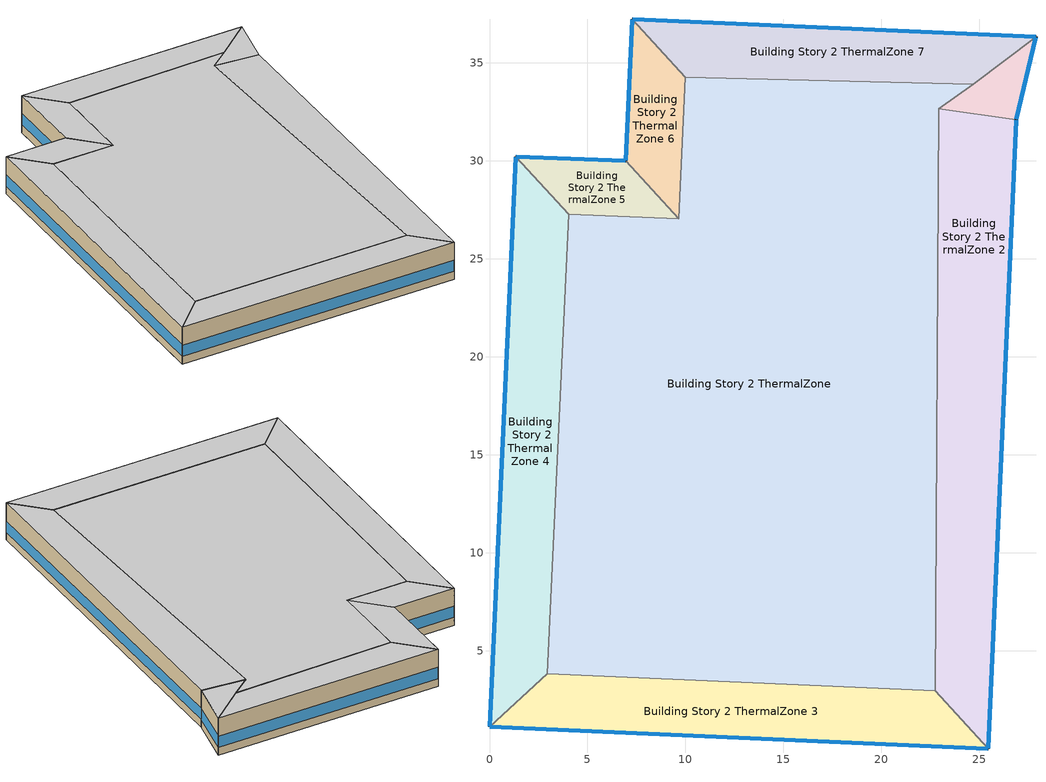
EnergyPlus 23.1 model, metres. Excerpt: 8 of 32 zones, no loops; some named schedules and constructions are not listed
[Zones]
Building Story 2 ThermalZone
 floor adiabatic (Typical Interior Floor): 24.69,33.91 22.92,32.65 22.75,2.95 2.95,3.81 4.04,27.26 9.65,27.04 9.98,34.25 z3.6
 wall adiabatic (Typical Interior Wall): 22.92,32.65 24.69,33.91 9.98,34.25 9.65,27.04 4.04,27.26 2.95,3.81 22.75,2.95 22.92,32.65 z3.6:7.2
 ceiling adiabatic (Typical Interior Floor): 9.98,34.25 9.65,27.04 4.04,27.26 2.95,3.81 22.75,2.95 22.92,32.65 24.69,33.91 z7.2
Building Story 2 ThermalZone 1
 floor adiabatic (Typical Interior Ceiling): 27.88,36.32 26.88,32.1 22.92,32.65 24.69,33.91 z3.6
 wall outside (Typical Insulated Steel Framed Exterior Wall R-20.41): 26.88,32.1 27.88,36.32 z3.6:7.2
 wall adiabatic (Typical Interior Wall): 27.88,36.32 24.69,33.91 22.92,32.65 26.88,32.1 z3.6:7.2
 window (U 0.48 SHGC 0.40 Dbl Ref-D Clr 6mm/13mm): 26.88,32.12 27.88,36.29 z4.36:5.45
 ceiling adiabatic (Typical Interior Floor): 24.69,33.91 22.92,32.65 26.88,32.1 27.88,36.32 z7.2
Building Story 2 ThermalZone 2
 floor adiabatic (Typical Interior Ceiling): 26.88,32.1 25.46,0 22.75,2.95 22.92,32.65 z3.6
 wall outside (Typical Insulated Steel Framed Exterior Wall R-20.41): 25.46,0 26.88,32.1 z3.6:7.2
 wall adiabatic (Typical Interior Wall): 26.88,32.1 22.92,32.65 22.75,2.95 25.46,0 z3.6:7.2
 window (U 0.48 SHGC 0.40 Dbl Ref-D Clr 6mm/13mm): 25.46,0.03 26.88,32.07 z4.36:5.44
 ceiling adiabatic (Typical Interior Floor): 22.92,32.65 22.75,2.95 25.46,0 26.88,32.1 z7.2
Building Story 2 ThermalZone 3
 floor adiabatic (Typical Interior Ceiling): 25.46,0 0,1.11 2.95,3.81 22.75,2.95 z3.6
 wall outside (Typical Insulated Steel Framed Exterior Wall R-20.41): 0,1.11 25.46,0 z3.6:7.2
 wall adiabatic (Typical Interior Wall): 25.46,0 22.75,2.95 2.95,3.81 0,1.11 z3.6:7.2
 window (U 0.48 SHGC 0.40 Dbl Ref-D Clr 6mm/13mm): 0.03,1.11 25.43,0 z4.36:5.44
 ceiling adiabatic (Typical Interior Floor): 22.75,2.95 2.95,3.81 0,1.11 25.46,0 z7.2
Building Story 2 ThermalZone 4
 floor adiabatic (Typical Interior Ceiling): 0,1.11 1.34,30.21 4.04,27.26 2.95,3.81 z3.6
 wall outside (Typical Insulated Steel Framed Exterior Wall R-20.41): 1.34,30.21 0,1.11 z3.6:7.2
 wall adiabatic (Typical Interior Wall): 0,1.11 2.95,3.81 4.04,27.26 1.34,30.21 z3.6:7.2
 window (U 0.48 SHGC 0.40 Dbl Ref-D Clr 6mm/13mm): 1.34,30.18 0,1.14 z4.36:5.44
 ceiling adiabatic (Typical Interior Floor): 2.95,3.81 4.04,27.26 1.34,30.21 0,1.11 z7.2
Building Story 2 ThermalZone 5
 floor adiabatic (Typical Interior Ceiling): 1.34,30.21 6.95,29.99 9.65,27.04 4.04,27.26 z3.6
 wall outside (Typical Insulated Steel Framed Exterior Wall R-20.41): 6.95,29.99 1.34,30.21 z3.6:7.2
 wall adiabatic (Typical Interior Wall): 1.34,30.21 4.04,27.26 9.65,27.04 6.95,29.99 z3.6:7.2
 window (U 0.48 SHGC 0.40 Dbl Ref-D Clr 6mm/13mm): 6.92,29.99 1.37,30.21 z4.36:5.45
 ceiling adiabatic (Typical Interior Floor): 4.04,27.26 9.65,27.04 6.95,29.99 1.34,30.21 z7.2
Building Story 2 ThermalZone 6
 floor adiabatic (Typical Interior Ceiling): 6.95,29.99 7.28,37.21 9.98,34.25 9.65,27.04 z3.6
 wall outside (Typical Insulated Steel Framed Exterior Wall R-20.41): 7.28,37.21 6.95,29.99 z3.6:7.2
 wall adiabatic (Typical Interior Wall): 6.95,29.99 9.65,27.04 9.98,34.25 7.28,37.21 z3.6:7.2
 window (U 0.48 SHGC 0.40 Dbl Ref-D Clr 6mm/13mm): 7.28,37.18 6.95,30.01 z4.36:5.45
 ceiling adiabatic (Typical Interior Floor): 9.65,27.04 9.98,34.25 7.28,37.21 6.95,29.99 z7.2
Building Story 2 ThermalZone 7
 floor adiabatic (Typical Interior Ceiling): 7.28,37.21 27.88,36.32 24.69,33.91 9.98,34.25 z3.6
 wall outside (Typical Insulated Steel Framed Exterior Wall R-20.41): 27.88,36.32 7.28,37.21 z3.6:7.2
 wall adiabatic (Typical Interior Wall): 7.28,37.21 9.98,34.25 24.69,33.91 27.88,36.32 z3.6:7.2
 window (U 0.48 SHGC 0.40 Dbl Ref-D Clr 6mm/13mm): 27.86,36.32 7.31,37.2 z4.36:5.44
 ceiling adiabatic (Typical Interior Ceiling): 9.98,34.25 24.69,33.91 27.88,36.32 7.28,37.21 z7.2
[Schedule:Day:Interval]
DataCenter_EQUIP_SCH Wknd|Wkdy|Hol Day 3; DataCenter_EQUIP_SCH Wknd|Wkdy|Hol Day 7; DataCenter_EQUIP_SCH Wknd|Wkdy|Hol Day 11; DataCenter_EQUIP_SCH Summer Design Day; SchoolSecondary BLDG_LIGHT_CORRIDOR_SCH_2013 Summer Design Day: No, 24:00, 1
DataCenter_EQUIP_SCH Wknd|Wkdy|Hol Day 4; DataCenter_EQUIP_SCH Wknd|Wkdy|Hol Day 8; DataCenter_EQUIP_SCH Winter Design Day 11: No, 24:00, 0.25
DataCenter_EQUIP_SCH Wknd|Wkdy|Hol Day 5; DataCenter_EQUIP_SCH Wknd|Wkdy|Hol Day 9: No, 24:00, 0.5
DataCenter_EQUIP_SCH Wknd|Wkdy|Hol Day 6; DataCenter_EQUIP_SCH Wknd|Wkdy|Hol Day 10: No, 24:00, 0.75
Schedule Day 3; SchoolSecondary BLDG_LIGHT_CORRIDOR_SCH_2013 Winter Design Day: No, 24:00, 0
SchoolSecondary BLDG_EQUIP_SCH_2013 Default|Wknd Day; SchoolSecondary BLDG_EQUIP_SCH_2013 Default|Wknd Day 2; SchoolSecondary BLDG_EQUIP_SCH_2013 Default: No, 24:00, 0.295624
SchoolSecondary BLDG_EQUIP_SCH_2013 Wkdy Day; SchoolSecondary BLDG_EQUIP_SCH_2013 Wkdy Day 2: No, 08:00, 0.295624, 17:00, 0.90367, 21:00, 0.332931, 24:00, 0.295624
SchoolSecondary BLDG_EQUIP_SCH_2013 Default|Wknd Day 1: No, 24:00, 0.21116
SchoolSecondary BLDG_EQUIP_SCH_2013 Wkdy Day 1: No, 08:00, 0.21116, 17:00, 0.475616, 21:00, 0.237808, 24:00, 0.21116
SchoolSecondary BLDG_EQUIP_SCH_2013 Summer Design Day: No, 08:00, 0.35, 17:00, 0.95, 24:00, 0.35
SchoolSecondary BLDG_EQUIP_SCH_2013 Winter Design Day 2: No, 24:00, 0.35
SchoolSecondary KITCHEN_ELEC_EQUIP_SCH Wknd Day; SchoolSecondary KITCHEN_ELEC_EQUIP_SCH Wknd Day 1; SchoolSecondary KITCHEN_ELEC_EQUIP_SCH Default; SchoolSecondary KITCHEN_ELEC_EQUIP_SCH Winter Design Day: No, 24:00, 0.1
SchoolSecondary KITCHEN_ELEC_EQUIP_SCH Wkdy Day; SchoolSecondary KITCHEN_ELEC_EQUIP_SCH Wkdy Day 1; SchoolSecondary KITCHEN_ELEC_EQUIP_SCH Wkdy Day 2; SchoolSecondary KITCHEN_ELEC_EQUIP_SCH Summer Design Day: No, 08:00, 0.1, 10:00, 0.15, 13:00, 0.25, 15:00, 0.15, 24:00, 0.1
SchoolSecondary KITCHEN_GAS_EQUIP_SCH Wknd Day; SchoolSecondary KITCHEN_GAS_EQUIP_SCH Wknd Day 1; SchoolSecondary KITCHEN_GAS_EQUIP_SCH Default; SchoolSecondary KITCHEN_GAS_EQUIP_SCH Winter Design Day: No, 24:00, 0.02
SchoolSecondary KITCHEN_GAS_EQUIP_SCH Wkdy|SmrDsn Day; SchoolSecondary KITCHEN_GAS_EQUIP_SCH Wkdy|SmrDsn Day 1; SchoolSecondary KITCHEN_GAS_EQUIP_SCH Wkdy|SmrDsn Day 2; SchoolSecondary KITCHEN_GAS_EQUIP_SCH Summer Design Day: No, 08:00, 0.02, 10:00, 0.15, 13:00, 0.2, 15:00, 0.1, 24:00, 0.02
SchoolSecondary BLDG_LIGHT_CORRIDOR_SCH_2013 Wknd Day; SchoolSecondary BLDG_LIGHT_CORRIDOR_SCH_2013 Wknd Day 1; SchoolSecondary BLDG_LIGHT_CORRIDOR_SCH_2013 Default: No, 24:00, 0.1773
SchoolSecondary BLDG_LIGHT_CORRIDOR_SCH_2013 Wkdy Day; SchoolSecondary BLDG_LIGHT_CORRIDOR_SCH_2013 Wkdy Day 2: No, 07:00, 0.1773, 08:00, 0.9, 21:00, 0.551772, 24:00, 0.1773
SchoolSecondary BLDG_LIGHT_CORRIDOR_SCH_2013 Wkdy Day 1: No, 08:00, 0.1773, 20:00, 0.30654, 21:00, 0.108699, 24:00, 0.1773
[Schedule:Week:Daily]
SchoolSecondary BLDG_LIGHT_SCH_2013 Week Rule - Jan1-Jun24: SchoolSecondary BLDG_LIGHT_SCH_2013 Wknd Day, SchoolSecondary BLDG_LIGHT_SCH_2013 Wkdy Day, SchoolSecondary BLDG_LIGHT_SCH_2013 Wkdy Day, SchoolSecondary BLDG_LIGHT_SCH_2013 Wkdy Day, SchoolSecondary BLDG_LIGHT_SCH_2013 Wkdy Day, SchoolSecondary BLDG_LIGHT_SCH_2013 Wkdy Day, SchoolSecondary BLDG_LIGHT_SCH_2013 Wknd Day, SchoolSecondary BLDG_LIGHT_SCH_2013 Default, SchoolSecondary BLDG_LIGHT_SCH_2013 Summer Design Day, SchoolSecondary BLDG_LIGHT_SCH_2013 Winter Design Day, SchoolSecondary BLDG_LIGHT_SCH_2013 Default, SchoolSecondary BLDG_LIGHT_SCH_2013 Default
SchoolSecondary BLDG_LIGHT_SCH_2013 Week Rule - Jun25-Jul1: SchoolSecondary BLDG_LIGHT_SCH_2013 Wknd Day, SchoolSecondary BLDG_LIGHT_SCH_2013 Wkdy Day, SchoolSecondary BLDG_LIGHT_SCH_2013 Wkdy Day, SchoolSecondary BLDG_LIGHT_SCH_2013 Wkdy Day, SchoolSecondary BLDG_LIGHT_SCH_2013 Wkdy Day, SchoolSecondary BLDG_LIGHT_SCH_2013 Wkdy Day, SchoolSecondary BLDG_LIGHT_SCH_2013 Wknd Day 1, SchoolSecondary BLDG_LIGHT_SCH_2013 Default, SchoolSecondary BLDG_LIGHT_SCH_2013 Summer Design Day, SchoolSecondary BLDG_LIGHT_SCH_2013 Winter Design Day, SchoolSecondary BLDG_LIGHT_SCH_2013 Default, SchoolSecondary BLDG_LIGHT_SCH_2013 Default
SchoolSecondary BLDG_LIGHT_SCH_2013 Week Rule - Jul2-Aug26: SchoolSecondary BLDG_LIGHT_SCH_2013 Wknd Day 1, SchoolSecondary BLDG_LIGHT_SCH_2013 Wkdy Day 1, SchoolSecondary BLDG_LIGHT_SCH_2013 Wkdy Day 1, SchoolSecondary BLDG_LIGHT_SCH_2013 Wkdy Day 1, SchoolSecondary BLDG_LIGHT_SCH_2013 Wkdy Day 1, SchoolSecondary BLDG_LIGHT_SCH_2013 Wkdy Day 1, SchoolSecondary BLDG_LIGHT_SCH_2013 Wknd Day 1, SchoolSecondary BLDG_LIGHT_SCH_2013 Default, SchoolSecondary BLDG_LIGHT_SCH_2013 Summer Design Day, SchoolSecondary BLDG_LIGHT_SCH_2013 Winter Design Day, SchoolSecondary BLDG_LIGHT_SCH_2013 Default, SchoolSecondary BLDG_LIGHT_SCH_2013 Default
SchoolSecondary BLDG_LIGHT_SCH_2013 Week Rule - Aug27-Sep2: SchoolSecondary BLDG_LIGHT_SCH_2013 Wknd Day 1, SchoolSecondary BLDG_LIGHT_SCH_2013 Wkdy Day 1, SchoolSecondary BLDG_LIGHT_SCH_2013 Wkdy Day 1, SchoolSecondary BLDG_LIGHT_SCH_2013 Wkdy Day 1, SchoolSecondary BLDG_LIGHT_SCH_2013 Wkdy Day 1, SchoolSecondary BLDG_LIGHT_SCH_2013 Wkdy Day 2, SchoolSecondary BLDG_LIGHT_SCH_2013 Default, SchoolSecondary BLDG_LIGHT_SCH_2013 Default, SchoolSecondary BLDG_LIGHT_SCH_2013 Summer Design Day, SchoolSecondary BLDG_LIGHT_SCH_2013 Winter Design Day, SchoolSecondary BLDG_LIGHT_SCH_2013 Default, SchoolSecondary BLDG_LIGHT_SCH_2013 Default
SchoolSecondary BLDG_LIGHT_SCH_2013 Week Rule - Sep3-Dec31: SchoolSecondary BLDG_LIGHT_SCH_2013 Default, SchoolSecondary BLDG_LIGHT_SCH_2013 Wkdy Day 2, SchoolSecondary BLDG_LIGHT_SCH_2013 Wkdy Day 2, SchoolSecondary BLDG_LIGHT_SCH_2013 Wkdy Day 2, SchoolSecondary BLDG_LIGHT_SCH_2013 Wkdy Day 2, SchoolSecondary BLDG_LIGHT_SCH_2013 Wkdy Day 2, SchoolSecondary BLDG_LIGHT_SCH_2013 Default, SchoolSecondary BLDG_LIGHT_SCH_2013 Default, SchoolSecondary BLDG_LIGHT_SCH_2013 Summer Design Day, SchoolSecondary BLDG_LIGHT_SCH_2013 Winter Design Day, SchoolSecondary BLDG_LIGHT_SCH_2013 Default, SchoolSecondary BLDG_LIGHT_SCH_2013 Default
SchoolSecondary BLDG_LIGHT_LIBRARY_SCH_2013 Week Rule - Jan1-Jun24: SchoolSecondary BLDG_LIGHT_LIBRARY_SCH_2013 Wknd Day, SchoolSecondary BLDG_LIGHT_LIBRARY_SCH_2013 Wkdy Day, SchoolSecondary BLDG_LIGHT_LIBRARY_SCH_2013 Wkdy Day, SchoolSecondary BLDG_LIGHT_LIBRARY_SCH_2013 Wkdy Day, SchoolSecondary BLDG_LIGHT_LIBRARY_SCH_2013 Wkdy Day, SchoolSecondary BLDG_LIGHT_LIBRARY_SCH_2013 Wkdy Day, SchoolSecondary BLDG_LIGHT_LIBRARY_SCH_2013 Wknd Day, SchoolSecondary BLDG_LIGHT_LIBRARY_SCH_2013 Default, SchoolSecondary BLDG_LIGHT_LIBRARY_SCH_2013 Summer Design Day, SchoolSecondary BLDG_LIGHT_LIBRARY_SCH_2013 Winter Design Day, SchoolSecondary BLDG_LIGHT_LIBRARY_SCH_2013 Default, SchoolSecondary BLDG_LIGHT_LIBRARY_SCH_2013 Default
SchoolSecondary BLDG_LIGHT_LIBRARY_SCH_2013 Week Rule - Jun25-Jul1: SchoolSecondary BLDG_LIGHT_LIBRARY_SCH_2013 Wknd Day, SchoolSecondary BLDG_LIGHT_LIBRARY_SCH_2013 Wkdy Day, SchoolSecondary BLDG_LIGHT_LIBRARY_SCH_2013 Wkdy Day, SchoolSecondary BLDG_LIGHT_LIBRARY_SCH_2013 Wkdy Day, SchoolSecondary BLDG_LIGHT_LIBRARY_SCH_2013 Wkdy Day, SchoolSecondary BLDG_LIGHT_LIBRARY_SCH_2013 Wkdy Day, SchoolSecondary BLDG_LIGHT_LIBRARY_SCH_2013 Wknd Day 1, SchoolSecondary BLDG_LIGHT_LIBRARY_SCH_2013 Default, SchoolSecondary BLDG_LIGHT_LIBRARY_SCH_2013 Summer Design Day, SchoolSecondary BLDG_LIGHT_LIBRARY_SCH_2013 Winter Design Day, SchoolSecondary BLDG_LIGHT_LIBRARY_SCH_2013 Default, SchoolSecondary BLDG_LIGHT_LIBRARY_SCH_2013 Default
SchoolSecondary BLDG_LIGHT_LIBRARY_SCH_2013 Week Rule - Jul2-Aug26: SchoolSecondary BLDG_LIGHT_LIBRARY_SCH_2013 Wknd Day 1, SchoolSecondary BLDG_LIGHT_LIBRARY_SCH_2013 Wkdy Day 1, SchoolSecondary BLDG_LIGHT_LIBRARY_SCH_2013 Wkdy Day 1, SchoolSecondary BLDG_LIGHT_LIBRARY_SCH_2013 Wkdy Day 1, SchoolSecondary BLDG_LIGHT_LIBRARY_SCH_2013 Wkdy Day 1, SchoolSecondary BLDG_LIGHT_LIBRARY_SCH_2013 Wkdy Day 1, SchoolSecondary BLDG_LIGHT_LIBRARY_SCH_2013 Wknd Day 1, SchoolSecondary BLDG_LIGHT_LIBRARY_SCH_2013 Default, SchoolSecondary BLDG_LIGHT_LIBRARY_SCH_2013 Summer Design Day, SchoolSecondary BLDG_LIGHT_LIBRARY_SCH_2013 Winter Design Day, SchoolSecondary BLDG_LIGHT_LIBRARY_SCH_2013 Default, SchoolSecondary BLDG_LIGHT_LIBRARY_SCH_2013 Default
SchoolSecondary BLDG_LIGHT_LIBRARY_SCH_2013 Week Rule - Aug27-Sep2: SchoolSecondary BLDG_LIGHT_LIBRARY_SCH_2013 Wknd Day 1, SchoolSecondary BLDG_LIGHT_LIBRARY_SCH_2013 Wkdy Day 1, SchoolSecondary BLDG_LIGHT_LIBRARY_SCH_2013 Wkdy Day 1, SchoolSecondary BLDG_LIGHT_LIBRARY_SCH_2013 Wkdy Day 1, SchoolSecondary BLDG_LIGHT_LIBRARY_SCH_2013 Wkdy Day 1, SchoolSecondary BLDG_LIGHT_LIBRARY_SCH_2013 Wkdy Day 2, SchoolSecondary BLDG_LIGHT_LIBRARY_SCH_2013 Default, SchoolSecondary BLDG_LIGHT_LIBRARY_SCH_2013 Default, SchoolSecondary BLDG_LIGHT_LIBRARY_SCH_2013 Summer Design Day, SchoolSecondary BLDG_LIGHT_LIBRARY_SCH_2013 Winter Design Day, SchoolSecondary BLDG_LIGHT_LIBRARY_SCH_2013 Default, SchoolSecondary BLDG_LIGHT_LIBRARY_SCH_2013 Default
DataCenter_EQUIP_SCH Week Rule - Apr30-May6: DataCenter_EQUIP_SCH Wknd|Wkdy|Hol Day 3, DataCenter_EQUIP_SCH Wknd|Wkdy|Hol Day 4, DataCenter_EQUIP_SCH Wknd|Wkdy|Hol Day 4, DataCenter_EQUIP_SCH Wknd|Wkdy|Hol Day 4, DataCenter_EQUIP_SCH Wknd|Wkdy|Hol Day 4, DataCenter_EQUIP_SCH Wknd|Wkdy|Hol Day 4, DataCenter_EQUIP_SCH Wknd|Wkdy|Hol Day 4, Schedule Day 3, DataCenter_EQUIP_SCH Summer Design Day, DataCenter_EQUIP_SCH Winter Design Day 11, Schedule Day 3, Schedule Day 3
DataCenter_EQUIP_SCH Week Rule - May7-May27: DataCenter_EQUIP_SCH Wknd|Wkdy|Hol Day 4, DataCenter_EQUIP_SCH Wknd|Wkdy|Hol Day 4, DataCenter_EQUIP_SCH Wknd|Wkdy|Hol Day 4, DataCenter_EQUIP_SCH Wknd|Wkdy|Hol Day 4, DataCenter_EQUIP_SCH Wknd|Wkdy|Hol Day 4, DataCenter_EQUIP_SCH Wknd|Wkdy|Hol Day 4, DataCenter_EQUIP_SCH Wknd|Wkdy|Hol Day 4, Schedule Day 3, DataCenter_EQUIP_SCH Summer Design Day, DataCenter_EQUIP_SCH Winter Design Day 11, Schedule Day 3, Schedule Day 3
DataCenter_EQUIP_SCH Week Rule - May28-Jun3: DataCenter_EQUIP_SCH Wknd|Wkdy|Hol Day 4, DataCenter_EQUIP_SCH Wknd|Wkdy|Hol Day 4, DataCenter_EQUIP_SCH Wknd|Wkdy|Hol Day 4, DataCenter_EQUIP_SCH Wknd|Wkdy|Hol Day 4, DataCenter_EQUIP_SCH Wknd|Wkdy|Hol Day 5, DataCenter_EQUIP_SCH Wknd|Wkdy|Hol Day 5, DataCenter_EQUIP_SCH Wknd|Wkdy|Hol Day 5, Schedule Day 3, DataCenter_EQUIP_SCH Summer Design Day, DataCenter_EQUIP_SCH Winter Design Day 11, Schedule Day 3, Schedule Day 3
DataCenter_EQUIP_SCH Week Rule - Jun4-Jun24: DataCenter_EQUIP_SCH Wknd|Wkdy|Hol Day 5, DataCenter_EQUIP_SCH Wknd|Wkdy|Hol Day 5, DataCenter_EQUIP_SCH Wknd|Wkdy|Hol Day 5, DataCenter_EQUIP_SCH Wknd|Wkdy|Hol Day 5, DataCenter_EQUIP_SCH Wknd|Wkdy|Hol Day 5, DataCenter_EQUIP_SCH Wknd|Wkdy|Hol Day 5, DataCenter_EQUIP_SCH Wknd|Wkdy|Hol Day 5, Schedule Day 3, DataCenter_EQUIP_SCH Summer Design Day, DataCenter_EQUIP_SCH Winter Design Day 11, Schedule Day 3, Schedule Day 3
DataCenter_EQUIP_SCH Week Rule - Jun25-Jul1: DataCenter_EQUIP_SCH Wknd|Wkdy|Hol Day 5, DataCenter_EQUIP_SCH Wknd|Wkdy|Hol Day 5, DataCenter_EQUIP_SCH Wknd|Wkdy|Hol Day 5, DataCenter_EQUIP_SCH Wknd|Wkdy|Hol Day 5, DataCenter_EQUIP_SCH Wknd|Wkdy|Hol Day 5, DataCenter_EQUIP_SCH Wknd|Wkdy|Hol Day 5, DataCenter_EQUIP_SCH Wknd|Wkdy|Hol Day 6, Schedule Day 3, DataCenter_EQUIP_SCH Summer Design Day, DataCenter_EQUIP_SCH Winter Design Day 11, Schedule Day 3, Schedule Day 3
DataCenter_EQUIP_SCH Week Rule - Jul2-Jul29: DataCenter_EQUIP_SCH Wknd|Wkdy|Hol Day 6, DataCenter_EQUIP_SCH Wknd|Wkdy|Hol Day 6, DataCenter_EQUIP_SCH Wknd|Wkdy|Hol Day 6, DataCenter_EQUIP_SCH Wknd|Wkdy|Hol Day 6, DataCenter_EQUIP_SCH Wknd|Wkdy|Hol Day 6, DataCenter_EQUIP_SCH Wknd|Wkdy|Hol Day 6, DataCenter_EQUIP_SCH Wknd|Wkdy|Hol Day 6, Schedule Day 3, DataCenter_EQUIP_SCH Summer Design Day, DataCenter_EQUIP_SCH Winter Design Day 11, Schedule Day 3, Schedule Day 3
DataCenter_EQUIP_SCH Week Rule - Jul30-Aug5: DataCenter_EQUIP_SCH Wknd|Wkdy|Hol Day 6, DataCenter_EQUIP_SCH Wknd|Wkdy|Hol Day 6, DataCenter_EQUIP_SCH Wknd|Wkdy|Hol Day 7, DataCenter_EQUIP_SCH Wknd|Wkdy|Hol Day 7, DataCenter_EQUIP_SCH Wknd|Wkdy|Hol Day 7, DataCenter_EQUIP_SCH Wknd|Wkdy|Hol Day 7, DataCenter_EQUIP_SCH Wknd|Wkdy|Hol Day 7, Schedule Day 3, DataCenter_EQUIP_SCH Summer Design Day, DataCenter_EQUIP_SCH Winter Design Day 11, Schedule Day 3, Schedule Day 3
DataCenter_EQUIP_SCH Week Rule - Aug6-Aug26: DataCenter_EQUIP_SCH Wknd|Wkdy|Hol Day 7, DataCenter_EQUIP_SCH Wknd|Wkdy|Hol Day 7, DataCenter_EQUIP_SCH Wknd|Wkdy|Hol Day 7, DataCenter_EQUIP_SCH Wknd|Wkdy|Hol Day 7, DataCenter_EQUIP_SCH Wknd|Wkdy|Hol Day 7, DataCenter_EQUIP_SCH Wknd|Wkdy|Hol Day 7, DataCenter_EQUIP_SCH Wknd|Wkdy|Hol Day 7, Schedule Day 3, DataCenter_EQUIP_SCH Summer Design Day, DataCenter_EQUIP_SCH Winter Design Day 11, Schedule Day 3, Schedule Day 3
DataCenter_EQUIP_SCH Week Rule - Aug27-Sep2: DataCenter_EQUIP_SCH Wknd|Wkdy|Hol Day 7, DataCenter_EQUIP_SCH Wknd|Wkdy|Hol Day 7, DataCenter_EQUIP_SCH Wknd|Wkdy|Hol Day 7, DataCenter_EQUIP_SCH Wknd|Wkdy|Hol Day 7, DataCenter_EQUIP_SCH Wknd|Wkdy|Hol Day 7, DataCenter_EQUIP_SCH Wknd|Wkdy|Hol Day 8, DataCenter_EQUIP_SCH Wknd|Wkdy|Hol Day 8, Schedule Day 3, DataCenter_EQUIP_SCH Summer Design Day, DataCenter_EQUIP_SCH Winter Design Day 11, Schedule Day 3, Schedule Day 3
DataCenter_EQUIP_SCH Week Rule - Sep3-Sep30: DataCenter_EQUIP_SCH Wknd|Wkdy|Hol Day 8, DataCenter_EQUIP_SCH Wknd|Wkdy|Hol Day 8, DataCenter_EQUIP_SCH Wknd|Wkdy|Hol Day 8, DataCenter_EQUIP_SCH Wknd|Wkdy|Hol Day 8, DataCenter_EQUIP_SCH Wknd|Wkdy|Hol Day 8, DataCenter_EQUIP_SCH Wknd|Wkdy|Hol Day 8, DataCenter_EQUIP_SCH Wknd|Wkdy|Hol Day 8, Schedule Day 3, DataCenter_EQUIP_SCH Summer Design Day, DataCenter_EQUIP_SCH Winter Design Day 11, Schedule Day 3, Schedule Day 3
DataCenter_EQUIP_SCH Week Rule - Oct1-Oct28: DataCenter_EQUIP_SCH Wknd|Wkdy|Hol Day 9, DataCenter_EQUIP_SCH Wknd|Wkdy|Hol Day 9, DataCenter_EQUIP_SCH Wknd|Wkdy|Hol Day 9, DataCenter_EQUIP_SCH Wknd|Wkdy|Hol Day 9, DataCenter_EQUIP_SCH Wknd|Wkdy|Hol Day 9, DataCenter_EQUIP_SCH Wknd|Wkdy|Hol Day 9, DataCenter_EQUIP_SCH Wknd|Wkdy|Hol Day 9, Schedule Day 3, DataCenter_EQUIP_SCH Summer Design Day, DataCenter_EQUIP_SCH Winter Design Day 11, Schedule Day 3, Schedule Day 3
DataCenter_EQUIP_SCH Week Rule - Oct29-Nov4: DataCenter_EQUIP_SCH Wknd|Wkdy|Hol Day 9, DataCenter_EQUIP_SCH Wknd|Wkdy|Hol Day 9, DataCenter_EQUIP_SCH Wknd|Wkdy|Hol Day 9, DataCenter_EQUIP_SCH Wknd|Wkdy|Hol Day 10, DataCenter_EQUIP_SCH Wknd|Wkdy|Hol Day 10, DataCenter_EQUIP_SCH Wknd|Wkdy|Hol Day 10, DataCenter_EQUIP_SCH Wknd|Wkdy|Hol Day 10, Schedule Day 3, DataCenter_EQUIP_SCH Summer Design Day, DataCenter_EQUIP_SCH Winter Design Day 11, Schedule Day 3, Schedule Day 3
DataCenter_EQUIP_SCH Week Rule - Nov5-Nov25: DataCenter_EQUIP_SCH Wknd|Wkdy|Hol Day 10, DataCenter_EQUIP_SCH Wknd|Wkdy|Hol Day 10, DataCenter_EQUIP_SCH Wknd|Wkdy|Hol Day 10, DataCenter_EQUIP_SCH Wknd|Wkdy|Hol Day 10, DataCenter_EQUIP_SCH Wknd|Wkdy|Hol Day 10, DataCenter_EQUIP_SCH Wknd|Wkdy|Hol Day 10, DataCenter_EQUIP_SCH Wknd|Wkdy|Hol Day 10, Schedule Day 3, DataCenter_EQUIP_SCH Summer Design Day, DataCenter_EQUIP_SCH Winter Design Day 11, Schedule Day 3, Schedule Day 3
DataCenter_EQUIP_SCH Week Rule - Nov26-Dec2: DataCenter_EQUIP_SCH Wknd|Wkdy|Hol Day 10, DataCenter_EQUIP_SCH Wknd|Wkdy|Hol Day 10, DataCenter_EQUIP_SCH Wknd|Wkdy|Hol Day 10, DataCenter_EQUIP_SCH Wknd|Wkdy|Hol Day 10, DataCenter_EQUIP_SCH Wknd|Wkdy|Hol Day 10, DataCenter_EQUIP_SCH Wknd|Wkdy|Hol Day 11, DataCenter_EQUIP_SCH Wknd|Wkdy|Hol Day 11, Schedule Day 3, DataCenter_EQUIP_SCH Summer Design Day, DataCenter_EQUIP_SCH Winter Design Day 11, Schedule Day 3, Schedule Day 3
DataCenter_EQUIP_SCH Week Rule - Dec3-Dec31: DataCenter_EQUIP_SCH Wknd|Wkdy|Hol Day 11, DataCenter_EQUIP_SCH Wknd|Wkdy|Hol Day 11, DataCenter_EQUIP_SCH Wknd|Wkdy|Hol Day 11, DataCenter_EQUIP_SCH Wknd|Wkdy|Hol Day 11, DataCenter_EQUIP_SCH Wknd|Wkdy|Hol Day 11, DataCenter_EQUIP_SCH Wknd|Wkdy|Hol Day 11, DataCenter_EQUIP_SCH Wknd|Wkdy|Hol Day 11, Schedule Day 3, DataCenter_EQUIP_SCH Summer Design Day, DataCenter_EQUIP_SCH Winter Design Day 11, Schedule Day 3, Schedule Day 3
SchoolSecondary BLDG_EQUIP_SCH_2013 Week Rule - Jan1-Jun24: SchoolSecondary BLDG_EQUIP_SCH_2013 Default|Wknd Day, SchoolSecondary BLDG_EQUIP_SCH_2013 Wkdy Day, SchoolSecondary BLDG_EQUIP_SCH_2013 Wkdy Day, SchoolSecondary BLDG_EQUIP_SCH_2013 Wkdy Day, SchoolSecondary BLDG_EQUIP_SCH_2013 Wkdy Day, SchoolSecondary BLDG_EQUIP_SCH_2013 Wkdy Day, SchoolSecondary BLDG_EQUIP_SCH_2013 Default|Wknd Day, SchoolSecondary BLDG_EQUIP_SCH_2013 Default, SchoolSecondary BLDG_EQUIP_SCH_2013 Summer Design Day, SchoolSecondary BLDG_EQUIP_SCH_2013 Winter Design Day 2, SchoolSecondary BLDG_EQUIP_SCH_2013 Default, SchoolSecondary BLDG_EQUIP_SCH_2013 Default
SchoolSecondary BLDG_EQUIP_SCH_2013 Week Rule - Jun25-Jul1: SchoolSecondary BLDG_EQUIP_SCH_2013 Default|Wknd Day, SchoolSecondary BLDG_EQUIP_SCH_2013 Wkdy Day, SchoolSecondary BLDG_EQUIP_SCH_2013 Wkdy Day, SchoolSecondary BLDG_EQUIP_SCH_2013 Wkdy Day, SchoolSecondary BLDG_EQUIP_SCH_2013 Wkdy Day, SchoolSecondary BLDG_EQUIP_SCH_2013 Wkdy Day, SchoolSecondary BLDG_EQUIP_SCH_2013 Default|Wknd Day 1, SchoolSecondary BLDG_EQUIP_SCH_2013 Default, SchoolSecondary BLDG_EQUIP_SCH_2013 Summer Design Day, SchoolSecondary BLDG_EQUIP_SCH_2013 Winter Design Day 2, SchoolSecondary BLDG_EQUIP_SCH_2013 Default, SchoolSecondary BLDG_EQUIP_SCH_2013 Default
SchoolSecondary BLDG_EQUIP_SCH_2013 Week Rule - Jul2-Aug26: SchoolSecondary BLDG_EQUIP_SCH_2013 Default|Wknd Day 1, SchoolSecondary BLDG_EQUIP_SCH_2013 Wkdy Day 1, SchoolSecondary BLDG_EQUIP_SCH_2013 Wkdy Day 1, SchoolSecondary BLDG_EQUIP_SCH_2013 Wkdy Day 1, SchoolSecondary BLDG_EQUIP_SCH_2013 Wkdy Day 1, SchoolSecondary BLDG_EQUIP_SCH_2013 Wkdy Day 1, SchoolSecondary BLDG_EQUIP_SCH_2013 Default|Wknd Day 1, SchoolSecondary BLDG_EQUIP_SCH_2013 Default, SchoolSecondary BLDG_EQUIP_SCH_2013 Summer Design Day, SchoolSecondary BLDG_EQUIP_SCH_2013 Winter Design Day 2, SchoolSecondary BLDG_EQUIP_SCH_2013 Default, SchoolSecondary BLDG_EQUIP_SCH_2013 Default
SchoolSecondary BLDG_EQUIP_SCH_2013 Week Rule - Aug27-Sep2: SchoolSecondary BLDG_EQUIP_SCH_2013 Default|Wknd Day 1, SchoolSecondary BLDG_EQUIP_SCH_2013 Wkdy Day 1, SchoolSecondary BLDG_EQUIP_SCH_2013 Wkdy Day 1, SchoolSecondary BLDG_EQUIP_SCH_2013 Wkdy Day 1, SchoolSecondary BLDG_EQUIP_SCH_2013 Wkdy Day 1, SchoolSecondary BLDG_EQUIP_SCH_2013 Wkdy Day 2, SchoolSecondary BLDG_EQUIP_SCH_2013 Default|Wknd Day 2, SchoolSecondary BLDG_EQUIP_SCH_2013 Default, SchoolSecondary BLDG_EQUIP_SCH_2013 Summer Design Day, SchoolSecondary BLDG_EQUIP_SCH_2013 Winter Design Day 2, SchoolSecondary BLDG_EQUIP_SCH_2013 Default, SchoolSecondary BLDG_EQUIP_SCH_2013 Default
SchoolSecondary BLDG_EQUIP_SCH_2013 Week Rule - Sep3-Dec31: SchoolSecondary BLDG_EQUIP_SCH_2013 Default|Wknd Day 2, SchoolSecondary BLDG_EQUIP_SCH_2013 Wkdy Day 2, SchoolSecondary BLDG_EQUIP_SCH_2013 Wkdy Day 2, SchoolSecondary BLDG_EQUIP_SCH_2013 Wkdy Day 2, SchoolSecondary BLDG_EQUIP_SCH_2013 Wkdy Day 2, SchoolSecondary BLDG_EQUIP_SCH_2013 Wkdy Day 2, SchoolSecondary BLDG_EQUIP_SCH_2013 Default|Wknd Day 2, SchoolSecondary BLDG_EQUIP_SCH_2013 Default, SchoolSecondary BLDG_EQUIP_SCH_2013 Summer Design Day, SchoolSecondary BLDG_EQUIP_SCH_2013 Winter Design Day 2, SchoolSecondary BLDG_EQUIP_SCH_2013 Default, SchoolSecondary BLDG_EQUIP_SCH_2013 Default
SchoolSecondary KITCHEN_ELEC_EQUIP_SCH Week Rule - Jan1-Jun24: SchoolSecondary KITCHEN_ELEC_EQUIP_SCH Wknd Day, SchoolSecondary KITCHEN_ELEC_EQUIP_SCH Wkdy Day, SchoolSecondary KITCHEN_ELEC_EQUIP_SCH Wkdy Day, SchoolSecondary KITCHEN_ELEC_EQUIP_SCH Wkdy Day, SchoolSecondary KITCHEN_ELEC_EQUIP_SCH Wkdy Day, SchoolSecondary KITCHEN_ELEC_EQUIP_SCH Wkdy Day, SchoolSecondary KITCHEN_ELEC_EQUIP_SCH Wknd Day, SchoolSecondary KITCHEN_ELEC_EQUIP_SCH Default, SchoolSecondary KITCHEN_ELEC_EQUIP_SCH Summer Design Day, SchoolSecondary KITCHEN_ELEC_EQUIP_SCH Winter Design Day, SchoolSecondary KITCHEN_ELEC_EQUIP_SCH Default, SchoolSecondary KITCHEN_ELEC_EQUIP_SCH Default
SchoolSecondary KITCHEN_ELEC_EQUIP_SCH Week Rule - Jun25-Jul1: SchoolSecondary KITCHEN_ELEC_EQUIP_SCH Wknd Day, SchoolSecondary KITCHEN_ELEC_EQUIP_SCH Wkdy Day, SchoolSecondary KITCHEN_ELEC_EQUIP_SCH Wkdy Day, SchoolSecondary KITCHEN_ELEC_EQUIP_SCH Wkdy Day, SchoolSecondary KITCHEN_ELEC_EQUIP_SCH Wkdy Day, SchoolSecondary KITCHEN_ELEC_EQUIP_SCH Wkdy Day, SchoolSecondary KITCHEN_ELEC_EQUIP_SCH Wknd Day 1, SchoolSecondary KITCHEN_ELEC_EQUIP_SCH Default, SchoolSecondary KITCHEN_ELEC_EQUIP_SCH Summer Design Day, SchoolSecondary KITCHEN_ELEC_EQUIP_SCH Winter Design Day, SchoolSecondary KITCHEN_ELEC_EQUIP_SCH Default, SchoolSecondary KITCHEN_ELEC_EQUIP_SCH Default
SchoolSecondary KITCHEN_ELEC_EQUIP_SCH Week Rule - Jul2-Aug26: SchoolSecondary KITCHEN_ELEC_EQUIP_SCH Wknd Day 1, SchoolSecondary KITCHEN_ELEC_EQUIP_SCH Wkdy Day 1, SchoolSecondary KITCHEN_ELEC_EQUIP_SCH Wkdy Day 1, SchoolSecondary KITCHEN_ELEC_EQUIP_SCH Wkdy Day 1, SchoolSecondary KITCHEN_ELEC_EQUIP_SCH Wkdy Day 1, SchoolSecondary KITCHEN_ELEC_EQUIP_SCH Wkdy Day 1, SchoolSecondary KITCHEN_ELEC_EQUIP_SCH Wknd Day 1, SchoolSecondary KITCHEN_ELEC_EQUIP_SCH Default, SchoolSecondary KITCHEN_ELEC_EQUIP_SCH Summer Design Day, SchoolSecondary KITCHEN_ELEC_EQUIP_SCH Winter Design Day, SchoolSecondary KITCHEN_ELEC_EQUIP_SCH Default, SchoolSecondary KITCHEN_ELEC_EQUIP_SCH Default
SchoolSecondary KITCHEN_ELEC_EQUIP_SCH Week Rule - Aug27-Sep2: SchoolSecondary KITCHEN_ELEC_EQUIP_SCH Wknd Day 1, SchoolSecondary KITCHEN_ELEC_EQUIP_SCH Wkdy Day 1, SchoolSecondary KITCHEN_ELEC_EQUIP_SCH Wkdy Day 1, SchoolSecondary KITCHEN_ELEC_EQUIP_SCH Wkdy Day 1, SchoolSecondary KITCHEN_ELEC_EQUIP_SCH Wkdy Day 1, SchoolSecondary KITCHEN_ELEC_EQUIP_SCH Wkdy Day 2, SchoolSecondary KITCHEN_ELEC_EQUIP_SCH Default, SchoolSecondary KITCHEN_ELEC_EQUIP_SCH Default, SchoolSecondary KITCHEN_ELEC_EQUIP_SCH Summer Design Day, SchoolSecondary KITCHEN_ELEC_EQUIP_SCH Winter Design Day, SchoolSecondary KITCHEN_ELEC_EQUIP_SCH Default, SchoolSecondary KITCHEN_ELEC_EQUIP_SCH Default
SchoolSecondary KITCHEN_ELEC_EQUIP_SCH Week Rule - Sep3-Dec31: SchoolSecondary KITCHEN_ELEC_EQUIP_SCH Default, SchoolSecondary KITCHEN_ELEC_EQUIP_SCH Wkdy Day 2, SchoolSecondary KITCHEN_ELEC_EQUIP_SCH Wkdy Day 2, SchoolSecondary KITCHEN_ELEC_EQUIP_SCH Wkdy Day 2, SchoolSecondary KITCHEN_ELEC_EQUIP_SCH Wkdy Day 2, SchoolSecondary KITCHEN_ELEC_EQUIP_SCH Wkdy Day 2, SchoolSecondary KITCHEN_ELEC_EQUIP_SCH Default, SchoolSecondary KITCHEN_ELEC_EQUIP_SCH Default, SchoolSecondary KITCHEN_ELEC_EQUIP_SCH Summer Design Day, SchoolSecondary KITCHEN_ELEC_EQUIP_SCH Winter Design Day, SchoolSecondary KITCHEN_ELEC_EQUIP_SCH Default, SchoolSecondary KITCHEN_ELEC_EQUIP_SCH Default
SchoolSecondary KITCHEN_GAS_EQUIP_SCH Week Rule - Jan1-Jun24: SchoolSecondary KITCHEN_GAS_EQUIP_SCH Wknd Day, SchoolSecondary KITCHEN_GAS_EQUIP_SCH Wkdy|SmrDsn Day, SchoolSecondary KITCHEN_GAS_EQUIP_SCH Wkdy|SmrDsn Day, SchoolSecondary KITCHEN_GAS_EQUIP_SCH Wkdy|SmrDsn Day, SchoolSecondary KITCHEN_GAS_EQUIP_SCH Wkdy|SmrDsn Day, SchoolSecondary KITCHEN_GAS_EQUIP_SCH Wkdy|SmrDsn Day, SchoolSecondary KITCHEN_GAS_EQUIP_SCH Wknd Day, SchoolSecondary KITCHEN_GAS_EQUIP_SCH Default, SchoolSecondary KITCHEN_GAS_EQUIP_SCH Summer Design Day, SchoolSecondary KITCHEN_GAS_EQUIP_SCH Winter Design Day, SchoolSecondary KITCHEN_GAS_EQUIP_SCH Default, SchoolSecondary KITCHEN_GAS_EQUIP_SCH Default
SchoolSecondary KITCHEN_GAS_EQUIP_SCH Week Rule - Jun25-Jul1: SchoolSecondary KITCHEN_GAS_EQUIP_SCH Wknd Day, SchoolSecondary KITCHEN_GAS_EQUIP_SCH Wkdy|SmrDsn Day, SchoolSecondary KITCHEN_GAS_EQUIP_SCH Wkdy|SmrDsn Day, SchoolSecondary KITCHEN_GAS_EQUIP_SCH Wkdy|SmrDsn Day, SchoolSecondary KITCHEN_GAS_EQUIP_SCH Wkdy|SmrDsn Day, SchoolSecondary KITCHEN_GAS_EQUIP_SCH Wkdy|SmrDsn Day, SchoolSecondary KITCHEN_GAS_EQUIP_SCH Wknd Day 1, SchoolSecondary KITCHEN_GAS_EQUIP_SCH Default, SchoolSecondary KITCHEN_GAS_EQUIP_SCH Summer Design Day, SchoolSecondary KITCHEN_GAS_EQUIP_SCH Winter Design Day, SchoolSecondary KITCHEN_GAS_EQUIP_SCH Default, SchoolSecondary KITCHEN_GAS_EQUIP_SCH Default
SchoolSecondary KITCHEN_GAS_EQUIP_SCH Week Rule - Jul2-Aug26: SchoolSecondary KITCHEN_GAS_EQUIP_SCH Wknd Day 1, SchoolSecondary KITCHEN_GAS_EQUIP_SCH Wkdy|SmrDsn Day 1, SchoolSecondary KITCHEN_GAS_EQUIP_SCH Wkdy|SmrDsn Day 1, SchoolSecondary KITCHEN_GAS_EQUIP_SCH Wkdy|SmrDsn Day 1, SchoolSecondary KITCHEN_GAS_EQUIP_SCH Wkdy|SmrDsn Day 1, SchoolSecondary KITCHEN_GAS_EQUIP_SCH Wkdy|SmrDsn Day 1, SchoolSecondary KITCHEN_GAS_EQUIP_SCH Wknd Day 1, SchoolSecondary KITCHEN_GAS_EQUIP_SCH Default, SchoolSecondary KITCHEN_GAS_EQUIP_SCH Summer Design Day, SchoolSecondary KITCHEN_GAS_EQUIP_SCH Winter Design Day, SchoolSecondary KITCHEN_GAS_EQUIP_SCH Default, SchoolSecondary KITCHEN_GAS_EQUIP_SCH Default
SchoolSecondary KITCHEN_GAS_EQUIP_SCH Week Rule - Aug27-Sep2: SchoolSecondary KITCHEN_GAS_EQUIP_SCH Wknd Day 1, SchoolSecondary KITCHEN_GAS_EQUIP_SCH Wkdy|SmrDsn Day 1, SchoolSecondary KITCHEN_GAS_EQUIP_SCH Wkdy|SmrDsn Day 1, SchoolSecondary KITCHEN_GAS_EQUIP_SCH Wkdy|SmrDsn Day 1, SchoolSecondary KITCHEN_GAS_EQUIP_SCH Wkdy|SmrDsn Day 1, SchoolSecondary KITCHEN_GAS_EQUIP_SCH Wkdy|SmrDsn Day 2, SchoolSecondary KITCHEN_GAS_EQUIP_SCH Default, SchoolSecondary KITCHEN_GAS_EQUIP_SCH Default, SchoolSecondary KITCHEN_GAS_EQUIP_SCH Summer Design Day, SchoolSecondary KITCHEN_GAS_EQUIP_SCH Winter Design Day, SchoolSecondary KITCHEN_GAS_EQUIP_SCH Default, SchoolSecondary KITCHEN_GAS_EQUIP_SCH Default
SchoolSecondary KITCHEN_GAS_EQUIP_SCH Week Rule - Sep3-Dec31: SchoolSecondary KITCHEN_GAS_EQUIP_SCH Default, SchoolSecondary KITCHEN_GAS_EQUIP_SCH Wkdy|SmrDsn Day 2, SchoolSecondary KITCHEN_GAS_EQUIP_SCH Wkdy|SmrDsn Day 2, SchoolSecondary KITCHEN_GAS_EQUIP_SCH Wkdy|SmrDsn Day 2, SchoolSecondary KITCHEN_GAS_EQUIP_SCH Wkdy|SmrDsn Day 2, SchoolSecondary KITCHEN_GAS_EQUIP_SCH Wkdy|SmrDsn Day 2, SchoolSecondary KITCHEN_GAS_EQUIP_SCH Default, SchoolSecondary KITCHEN_GAS_EQUIP_SCH Default, SchoolSecondary KITCHEN_GAS_EQUIP_SCH Summer Design Day, SchoolSecondary KITCHEN_GAS_EQUIP_SCH Winter Design Day, SchoolSecondary KITCHEN_GAS_EQUIP_SCH Default, SchoolSecondary KITCHEN_GAS_EQUIP_SCH Default
SchoolSecondary BLDG_LIGHT_CORRIDOR_SCH_2013 Week Rule - Jan1-Jun24: SchoolSecondary BLDG_LIGHT_CORRIDOR_SCH_2013 Wknd Day, SchoolSecondary BLDG_LIGHT_CORRIDOR_SCH_2013 Wkdy Day, SchoolSecondary BLDG_LIGHT_CORRIDOR_SCH_2013 Wkdy Day, SchoolSecondary BLDG_LIGHT_CORRIDOR_SCH_2013 Wkdy Day, SchoolSecondary BLDG_LIGHT_CORRIDOR_SCH_2013 Wkdy Day, SchoolSecondary BLDG_LIGHT_CORRIDOR_SCH_2013 Wkdy Day, SchoolSecondary BLDG_LIGHT_CORRIDOR_SCH_2013 Wknd Day, SchoolSecondary BLDG_LIGHT_CORRIDOR_SCH_2013 Default, SchoolSecondary BLDG_LIGHT_CORRIDOR_SCH_2013 Summer Design Day, SchoolSecondary BLDG_LIGHT_CORRIDOR_SCH_2013 Winter Design Day, SchoolSecondary BLDG_LIGHT_CORRIDOR_SCH_2013 Default, SchoolSecondary BLDG_LIGHT_CORRIDOR_SCH_2013 Default
SchoolSecondary BLDG_LIGHT_CORRIDOR_SCH_2013 Week Rule - Jun25-Jul1: SchoolSecondary BLDG_LIGHT_CORRIDOR_SCH_2013 Wknd Day, SchoolSecondary BLDG_LIGHT_CORRIDOR_SCH_2013 Wkdy Day, SchoolSecondary BLDG_LIGHT_CORRIDOR_SCH_2013 Wkdy Day, SchoolSecondary BLDG_LIGHT_CORRIDOR_SCH_2013 Wkdy Day, SchoolSecondary BLDG_LIGHT_CORRIDOR_SCH_2013 Wkdy Day, SchoolSecondary BLDG_LIGHT_CORRIDOR_SCH_2013 Wkdy Day, SchoolSecondary BLDG_LIGHT_CORRIDOR_SCH_2013 Wknd Day 1, SchoolSecondary BLDG_LIGHT_CORRIDOR_SCH_2013 Default, SchoolSecondary BLDG_LIGHT_CORRIDOR_SCH_2013 Summer Design Day, SchoolSecondary BLDG_LIGHT_CORRIDOR_SCH_2013 Winter Design Day, SchoolSecondary BLDG_LIGHT_CORRIDOR_SCH_2013 Default, SchoolSecondary BLDG_LIGHT_CORRIDOR_SCH_2013 Default
SchoolSecondary BLDG_LIGHT_CORRIDOR_SCH_2013 Week Rule - Jul2-Aug26: SchoolSecondary BLDG_LIGHT_CORRIDOR_SCH_2013 Wknd Day 1, SchoolSecondary BLDG_LIGHT_CORRIDOR_SCH_2013 Wkdy Day 1, SchoolSecondary BLDG_LIGHT_CORRIDOR_SCH_2013 Wkdy Day 1, SchoolSecondary BLDG_LIGHT_CORRIDOR_SCH_2013 Wkdy Day 1, SchoolSecondary BLDG_LIGHT_CORRIDOR_SCH_2013 Wkdy Day 1, SchoolSecondary BLDG_LIGHT_CORRIDOR_SCH_2013 Wkdy Day 1, SchoolSecondary BLDG_LIGHT_CORRIDOR_SCH_2013 Wknd Day 1, SchoolSecondary BLDG_LIGHT_CORRIDOR_SCH_2013 Default, SchoolSecondary BLDG_LIGHT_CORRIDOR_SCH_2013 Summer Design Day, SchoolSecondary BLDG_LIGHT_CORRIDOR_SCH_2013 Winter Design Day, SchoolSecondary BLDG_LIGHT_CORRIDOR_SCH_2013 Default, SchoolSecondary BLDG_LIGHT_CORRIDOR_SCH_2013 Default
SchoolSecondary BLDG_LIGHT_CORRIDOR_SCH_2013 Week Rule - Aug27-Sep2: SchoolSecondary BLDG_LIGHT_CORRIDOR_SCH_2013 Wknd Day 1, SchoolSecondary BLDG_LIGHT_CORRIDOR_SCH_2013 Wkdy Day 1, SchoolSecondary BLDG_LIGHT_CORRIDOR_SCH_2013 Wkdy Day 1, SchoolSecondary BLDG_LIGHT_CORRIDOR_SCH_2013 Wkdy Day 1, SchoolSecondary BLDG_LIGHT_CORRIDOR_SCH_2013 Wkdy Day 1, SchoolSecondary BLDG_LIGHT_CORRIDOR_SCH_2013 Wkdy Day 2, SchoolSecondary BLDG_LIGHT_CORRIDOR_SCH_2013 Default, SchoolSecondary BLDG_LIGHT_CORRIDOR_SCH_2013 Default, SchoolSecondary BLDG_LIGHT_CORRIDOR_SCH_2013 Summer Design Day, SchoolSecondary BLDG_LIGHT_CORRIDOR_SCH_2013 Winter Design Day, SchoolSecondary BLDG_LIGHT_CORRIDOR_SCH_2013 Default, SchoolSecondary BLDG_LIGHT_CORRIDOR_SCH_2013 Default
SchoolSecondary BLDG_LIGHT_CORRIDOR_SCH_2013 Week Rule - Sep3-Dec31: SchoolSecondary BLDG_LIGHT_CORRIDOR_SCH_2013 Default, SchoolSecondary BLDG_LIGHT_CORRIDOR_SCH_2013 Wkdy Day 2, SchoolSecondary BLDG_LIGHT_CORRIDOR_SCH_2013 Wkdy Day 2, SchoolSecondary BLDG_LIGHT_CORRIDOR_SCH_2013 Wkdy Day 2, SchoolSecondary BLDG_LIGHT_CORRIDOR_SCH_2013 Wkdy Day 2, SchoolSecondary BLDG_LIGHT_CORRIDOR_SCH_2013 Wkdy Day 2, SchoolSecondary BLDG_LIGHT_CORRIDOR_SCH_2013 Default, SchoolSecondary BLDG_LIGHT_CORRIDOR_SCH_2013 Default, SchoolSecondary BLDG_LIGHT_CORRIDOR_SCH_2013 Summer Design Day, SchoolSecondary BLDG_LIGHT_CORRIDOR_SCH_2013 Winter Design Day, SchoolSecondary BLDG_LIGHT_CORRIDOR_SCH_2013 Default, SchoolSecondary BLDG_LIGHT_CORRIDOR_SCH_2013 Default
[Schedule:Year]
SchoolSecondary BLDG_LIGHT_SCH_2013: SchoolSecondary BLDG_LIGHT_SCH_2013 Week Rule - Jan1-Jun24, 1, 1, 6, 24, SchoolSecondary BLDG_LIGHT_SCH_2013 Week Rule - Jun25-Jul1, 6, 25, 7, 1, SchoolSecondary BLDG_LIGHT_SCH_2013 Week Rule - Jul2-Aug26, 7, 2, 8, 26, SchoolSecondary BLDG_LIGHT_SCH_2013 Week Rule - Aug27-Sep2, 8, 27, 9, 2, SchoolSecondary BLDG_LIGHT_SCH_2013 Week Rule - Sep3-Dec31, 9, 3, 12, 31
SchoolSecondary BLDG_LIGHT_LIBRARY_SCH_2013: SchoolSecondary BLDG_LIGHT_LIBRARY_SCH_2013 Week Rule - Jan1-Jun24, 1, 1, 6, 24, SchoolSecondary BLDG_LIGHT_LIBRARY_SCH_2013 Week Rule - Jun25-Jul1, 6, 25, 7, 1, SchoolSecondary BLDG_LIGHT_LIBRARY_SCH_2013 Week Rule - Jul2-Aug26, 7, 2, 8, 26, SchoolSecondary BLDG_LIGHT_LIBRARY_SCH_2013 Week Rule - Aug27-Sep2, 8, 27, 9, 2, SchoolSecondary BLDG_LIGHT_LIBRARY_SCH_2013 Week Rule - Sep3-Dec31, 9, 3, 12, 31
SchoolSecondary BLDG_LIGHT_LOBBYFLR1_SCH_2013: SchoolSecondary BLDG_LIGHT_LOBBYFLR1_SCH_2013 Week Rule - Jan1-Jun24, 1, 1, 6, 24, SchoolSecondary BLDG_LIGHT_LOBBYFLR1_SCH_2013 Week Rule - Jun25-Jul1, 6, 25, 7, 1, SchoolSecondary BLDG_LIGHT_LOBBYFLR1_SCH_2013 Week Rule - Jul2-Aug26, 7, 2, 8, 26, SchoolSecondary BLDG_LIGHT_LOBBYFLR1_SCH_2013 Week Rule - Aug27-Sep2, 8, 27, 9, 2, SchoolSecondary BLDG_LIGHT_LOBBYFLR1_SCH_2013 Week Rule - Sep3-Dec31, 9, 3, 12, 31
SchoolSecondary BLDG_LIGHT_MECHANICAL_SCH_2013: SchoolSecondary BLDG_LIGHT_MECHANICAL_SCH_2013 Week Rule - Jan1-Jun24, 1, 1, 6, 24, SchoolSecondary BLDG_LIGHT_MECHANICAL_SCH_2013 Week Rule - Jun25-Jul1, 6, 25, 7, 1, SchoolSecondary BLDG_LIGHT_MECHANICAL_SCH_2013 Week Rule - Jul2-Aug26, 7, 2, 8, 26, SchoolSecondary BLDG_LIGHT_MECHANICAL_SCH_2013 Week Rule - Aug27-Sep2, 8, 27, 9, 2, SchoolSecondary BLDG_LIGHT_MECHANICAL_SCH_2013 Week Rule - Sep3-Dec31, 9, 3, 12, 31
SchoolSecondary BLDG_LIGHT_OFFICE_SCH_2013: SchoolSecondary BLDG_LIGHT_OFFICE_SCH_2013 Week Rule - Jan1-Jun24, 1, 1, 6, 24, SchoolSecondary BLDG_LIGHT_OFFICE_SCH_2013 Week Rule - Jun25-Jul1, 6, 25, 7, 1, SchoolSecondary BLDG_LIGHT_OFFICE_SCH_2013 Week Rule - Jul2-Aug26, 7, 2, 8, 26, SchoolSecondary BLDG_LIGHT_OFFICE_SCH_2013 Week Rule - Aug27-Sep2, 8, 27, 9, 2, SchoolSecondary BLDG_LIGHT_OFFICE_SCH_2013 Week Rule - Sep3-Dec31, 9, 3, 12, 31
SchoolSecondary BLDG_LIGHT_BATH_SCH_2013: SchoolSecondary BLDG_LIGHT_BATH_SCH_2013 Week Rule - Jan1-Jun24, 1, 1, 6, 24, SchoolSecondary BLDG_LIGHT_BATH_SCH_2013 Week Rule - Jun25-Jul1, 6, 25, 7, 1, SchoolSecondary BLDG_LIGHT_BATH_SCH_2013 Week Rule - Jul2-Aug26, 7, 2, 8, 26, SchoolSecondary BLDG_LIGHT_BATH_SCH_2013 Week Rule - Aug27-Sep2, 8, 27, 9, 2, SchoolSecondary BLDG_LIGHT_BATH_SCH_2013 Week Rule - Sep3-Dec31, 9, 3, 12, 31
SchoolSecondary BLDG_OCC_SCH_Auditorium: SchoolSecondary BLDG_OCC_SCH_Auditorium Week Rule - Jan1-Jun24, 1, 1, 6, 24, SchoolSecondary BLDG_OCC_SCH_Auditorium Week Rule - Jun25-Jul1, 6, 25, 7, 1, SchoolSecondary BLDG_OCC_SCH_Auditorium Week Rule - Jul2-Aug26, 7, 2, 8, 26, SchoolSecondary BLDG_OCC_SCH_Auditorium Week Rule - Aug27-Sep2, 8, 27, 9, 2, SchoolSecondary BLDG_OCC_SCH_Auditorium Week Rule - Sep3-Dec31, 9, 3, 12, 31
SchoolSecondary BLDG_OCC_SCH_Cafeteria: SchoolSecondary BLDG_OCC_SCH_Cafeteria Week Rule - Jan1-Jun24, 1, 1, 6, 24, SchoolSecondary BLDG_OCC_SCH_Cafeteria Week Rule - Jun25-Jul1, 6, 25, 7, 1, SchoolSecondary BLDG_OCC_SCH_Cafeteria Week Rule - Jul2-Aug26, 7, 2, 8, 26, SchoolSecondary BLDG_OCC_SCH_Cafeteria Week Rule - Aug27-Sep2, 8, 27, 9, 2, SchoolSecondary BLDG_OCC_SCH_Cafeteria Week Rule - Sep3-Dec31, 9, 3, 12, 31
SchoolSecondary BLDG_OCC_SCH_Extend: SchoolSecondary BLDG_OCC_SCH_Extend Week Rule - Jan1-Jun24, 1, 1, 6, 24, SchoolSecondary BLDG_OCC_SCH_Extend Week Rule - Jun25-Jul1, 6, 25, 7, 1, SchoolSecondary BLDG_OCC_SCH_Extend Week Rule - Jul2-Aug26, 7, 2, 8, 26, SchoolSecondary BLDG_OCC_SCH_Extend Week Rule - Aug27-Sep2, 8, 27, 9, 2, SchoolSecondary BLDG_OCC_SCH_Extend Week Rule - Sep3-Dec31, 9, 3, 12, 31
SchoolSecondary BLDG_OCC_SCH_Offices: SchoolSecondary BLDG_OCC_SCH_Offices Week Rule - Jan1-Jun24, 1, 1, 6, 24, SchoolSecondary BLDG_OCC_SCH_Offices Week Rule - Jun25-Jul1, 6, 25, 7, 1, SchoolSecondary BLDG_OCC_SCH_Offices Week Rule - Jul2-Aug26, 7, 2, 8, 26, SchoolSecondary BLDG_OCC_SCH_Offices Week Rule - Aug27-Sep2, 8, 27, 9, 2, SchoolSecondary BLDG_OCC_SCH_Offices Week Rule - Sep3-Dec31, 9, 3, 12, 31
Elevator Schedule 3: Elevator Schedule 3 Week Rule - Jan1-Jun10, 1, 1, 6, 10, Elevator Schedule 3 Week Rule - Jun11-Jun17, 6, 11, 6, 17, Elevator Schedule 3 Week Rule - Jun18-Jul1, 6, 18, 7, 1, Elevator Schedule 3 Week Rule - Jul2-Aug26, 7, 2, 8, 26, Elevator Schedule 3 Week Rule - Aug27-Sep2, 8, 27, 9, 2, Elevator Schedule 3 Week Rule - Sep3-Sep16, 9, 3, 9, 16, Elevator Schedule 3 Week Rule - Sep17-Dec31, 9, 17, 12, 31
Elevator Schedule 1: Elevator Schedule 1 Week Rule - Jan1-Jun10, 1, 1, 6, 10, Elevator Schedule 1 Week Rule - Jun11-Jun17, 6, 11, 6, 17, Elevator Schedule 1 Week Rule - Jun18-Jul1, 6, 18, 7, 1, Elevator Schedule 1 Week Rule - Jul2-Aug26, 7, 2, 8, 26, Elevator Schedule 1 Week Rule - Aug27-Sep2, 8, 27, 9, 2, Elevator Schedule 1 Week Rule - Sep3-Sep16, 9, 3, 9, 16, Elevator Schedule 1 Week Rule - Sep17-Dec31, 9, 17, 12, 31
Elevator Schedule 2: Elevator Schedule 2 Week Rule - Jan1-Jun10, 1, 1, 6, 10, Elevator Schedule 2 Week Rule - Jun11-Jun17, 6, 11, 6, 17, Elevator Schedule 2 Week Rule - Jun18-Jul1, 6, 18, 7, 1, Elevator Schedule 2 Week Rule - Jul2-Aug26, 7, 2, 8, 26, Elevator Schedule 2 Week Rule - Aug27-Sep2, 8, 27, 9, 2, Elevator Schedule 2 Week Rule - Sep3-Sep16, 9, 3, 9, 16, Elevator Schedule 2 Week Rule - Sep17-Dec31, 9, 17, 12, 31
DataCenter_EQUIP_SCH: DataCenter_EQUIP_SCH Week Rule - Jan1-Jan28, 1, 1, 1, 28, DataCenter_EQUIP_SCH Week Rule - Jan29-Feb4, 1, 29, 2, 4, DataCenter_EQUIP_SCH Week Rule - Feb5-Feb25, 2, 5, 2, 25, DataCenter_EQUIP_SCH Week Rule - Feb26-Mar4, 2, 26, 3, 4, DataCenter_EQUIP_SCH Week Rule - Mar5-Mar25, 3, 5, 3, 25, DataCenter_EQUIP_SCH Week Rule - Mar26-Apr1, 3, 26, 4, 1, DataCenter_EQUIP_SCH Week Rule - Apr2-Apr29, 4, 2, 4, 29, DataCenter_EQUIP_SCH Week Rule - Apr30-May6, 4, 30, 5, 6, DataCenter_EQUIP_SCH Week Rule - May7-May27, 5, 7, 5, 27, DataCenter_EQUIP_SCH Week Rule - May28-Jun3, 5, 28, 6, 3, DataCenter_EQUIP_SCH Week Rule - Jun4-Jun24, 6, 4, 6, 24, DataCenter_EQUIP_SCH Week Rule - Jun25-Jul1, 6, 25, 7, 1, DataCenter_EQUIP_SCH Week Rule - Jul2-Jul29, 7, 2, 7, 29, DataCenter_EQUIP_SCH Week Rule - Jul30-Aug5, 7, 30, 8, 5, DataCenter_EQUIP_SCH Week Rule - Aug6-Aug26, 8, 6, 8, 26, DataCenter_EQUIP_SCH Week Rule - Aug27-Sep2, 8, 27, 9, 2, DataCenter_EQUIP_SCH Week Rule - Sep3-Sep30, 9, 3, 9, 30, DataCenter_EQUIP_SCH Week Rule - Oct1-Oct28, 10, 1, 10, 28, DataCenter_EQUIP_SCH Week Rule - Oct29-Nov4, 10, 29, 11, 4, DataCenter_EQUIP_SCH Week Rule - Nov5-Nov25, 11, 5, 11, 25, DataCenter_EQUIP_SCH Week Rule - Nov26-Dec2, 11, 26, 12, 2, DataCenter_EQUIP_SCH Week Rule - Dec3-Dec31, 12, 3, 12, 31
SchoolSecondary KITCHEN_ELEC_EQUIP_SCH: SchoolSecondary KITCHEN_ELEC_EQUIP_SCH Week Rule - Jan1-Jun24, 1, 1, 6, 24, SchoolSecondary KITCHEN_ELEC_EQUIP_SCH Week Rule - Jun25-Jul1, 6, 25, 7, 1, SchoolSecondary KITCHEN_ELEC_EQUIP_SCH Week Rule - Jul2-Aug26, 7, 2, 8, 26, SchoolSecondary KITCHEN_ELEC_EQUIP_SCH Week Rule - Aug27-Sep2, 8, 27, 9, 2, SchoolSecondary KITCHEN_ELEC_EQUIP_SCH Week Rule - Sep3-Dec31, 9, 3, 12, 31
SchoolSecondary KITCHEN_GAS_EQUIP_SCH: SchoolSecondary KITCHEN_GAS_EQUIP_SCH Week Rule - Jan1-Jun24, 1, 1, 6, 24, SchoolSecondary KITCHEN_GAS_EQUIP_SCH Week Rule - Jun25-Jul1, 6, 25, 7, 1, SchoolSecondary KITCHEN_GAS_EQUIP_SCH Week Rule - Jul2-Aug26, 7, 2, 8, 26, SchoolSecondary KITCHEN_GAS_EQUIP_SCH Week Rule - Aug27-Sep2, 8, 27, 9, 2, SchoolSecondary KITCHEN_GAS_EQUIP_SCH Week Rule - Sep3-Dec31, 9, 3, 12, 31
